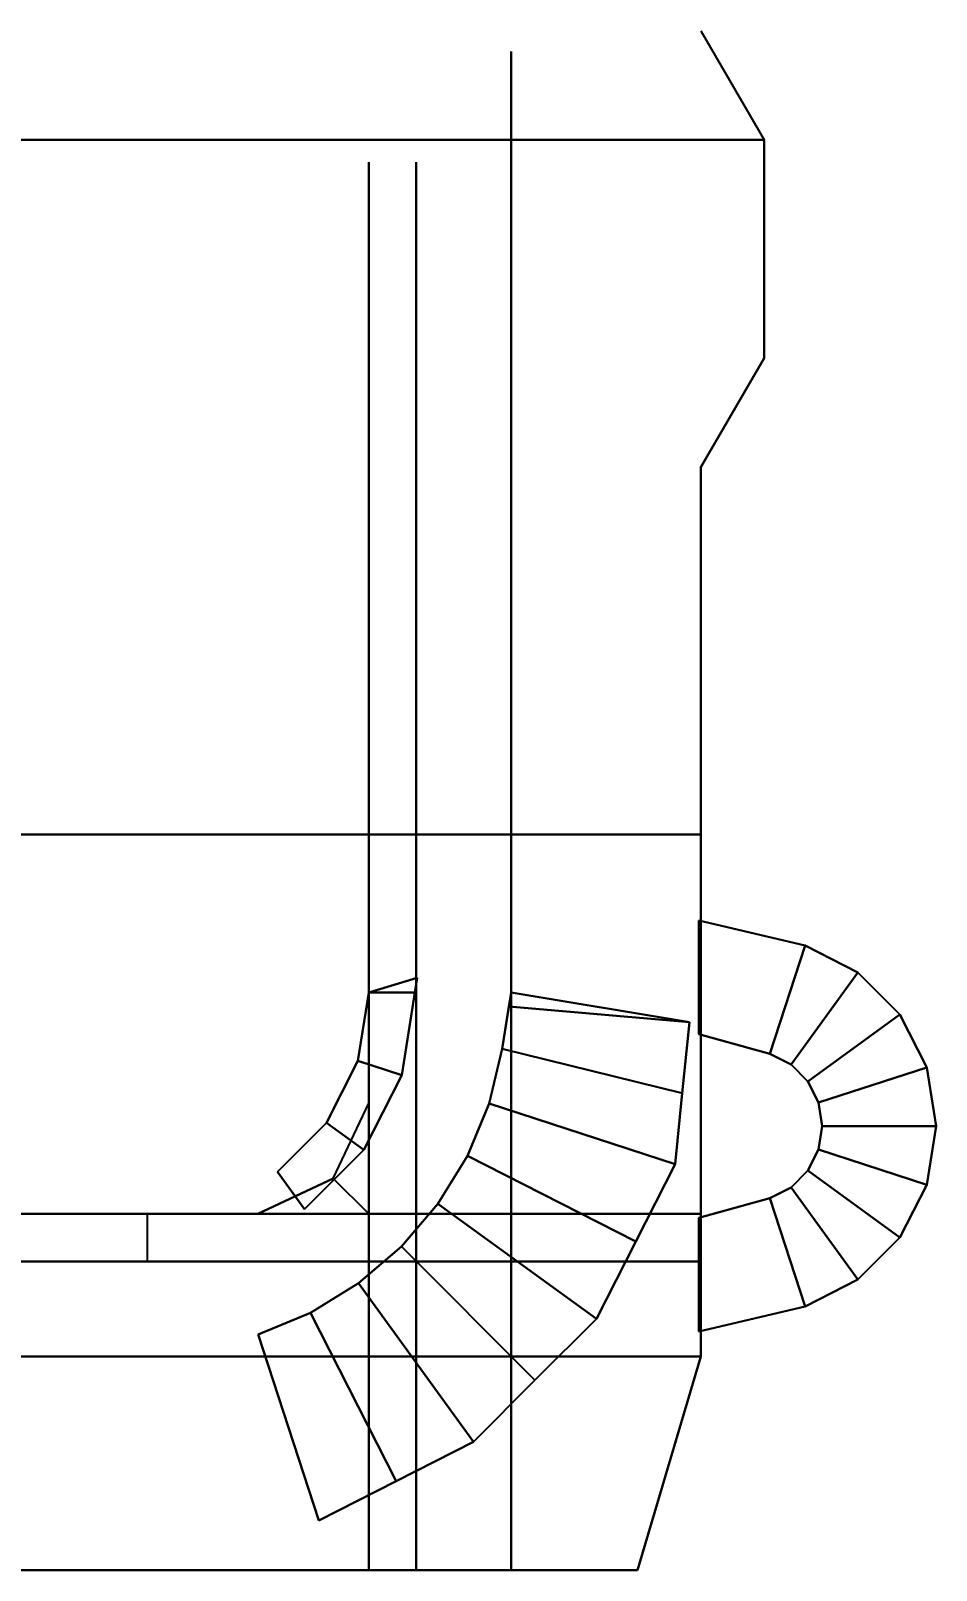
# Model space of a CAD drawing. Header units: millimetres. Extents: x -40.9 to 40.9, y -39.3 to 9.4.
# Drawn here: x 12.32 to 40.94, y -39.25 to 9.41 of the extents above; entities that cross this region are included whole.
import ezdxf

# ---------------------------------------------------------------- set-up
doc = ezdxf.new("R2010")
doc.units = ezdxf.units.MM
for name, color, linetype in [('CUBE2', 7, 'Continuous'), ('TUBE11_CO3', 7, 'Continuous'), ('TUBE5_COP7', 7, 'Continuous'), ('TUBE5_EXT8', 7, 'Continuous')]:
    doc.layers.add(name, color=color, linetype=linetype)
doc.styles.add('Annotative', font='arial.ttf')

msp = doc.modelspace()

# ---------------------------------------------------------------- hatches: boundary and pattern name
at = {"extrusion": (0, 1, 0)}
h = msp.add_hatch(color=256, dxfattribs=at)
h.dxf.hatch_style = 1
h.paths.add_polyline_path([(-35.5, 17.966), (-27.5, 17.966), (-27.5, 15.466), (-24.5, 15.466), (-24.5, 17.966), (-23, 17.966), (-23, -8.034), (23, -8.034), (23, 17.966), (24.5, 17.966), (24.5, 15.466), (27.5, 15.466), (27.5, 17.966), (35.5, 17.966), (35.5, -14.034), (-35.5, -14.034)])

# ---------------------------------------------------------------- linework, layer by layer
at = {"extrusion": (0, 1, 0), "elevation": 5.96}
msp.add_lwpolyline([(-35.5, 17.966), (-27.5, 17.966), (-27.5, 15.466), (-24.5, 15.466), (-24.5, 17.966), (-23, 17.966), (-23, -8.034), (23, -8.034), (23, 17.966), (24.5, 17.966), (24.5, 15.466), (27.5, 15.466), (27.5, 17.966), (35.5, 17.966), (35.5, -14.034), (-35.5, -14.034)], close=True, dxfattribs=at)
at = {"layer": 'CUBE2'}
for points, invisible_edges in [([(33.5, -4.39, -14.034), (27.5, -15.993, -14.034), (33.5, 9.41, -14.034)], 15), ([(33.5, 9.41, -14.034), (35.5, 5.96, -14.034), (35.5, 2.51, -14.034)], 12), ([(33.5, 9.41, -14.034), (35.5, 2.51, -14.034), (33.5, -4.39, -14.034)], 15), ([(24.5, -15.993, 15.466), (27.5, -15.993, 15.466), (27.5, 8.757, 15.466)], 12), ([(27.5, 8.757, 17.966), (35.5, 2.51, 17.966), (35.5, 5.96, 17.966)], 13), ([(33.5, -4.39, 17.966), (27.5, 8.757, 17.966), (27.5, -15.993, 17.966)], 13), ([(35.5, 2.51, 17.966), (27.5, 8.757, 17.966), (33.5, -4.39, 17.966)], 15), ([(27.5, -15.993, 15.466), (27.5, -15.993, 17.966), (27.5, 8.757, 17.966)], 12), ([(27.5, 8.757, 17.966), (27.5, 8.757, 15.466), (27.5, -15.993, 15.466)], 13), ([(35.5, 5.96, 17.966), (35.5, 2.51, 17.966), (35.5, 2.51, 13.966)], 12), ([(35.5, 2.51, 13.966), (35.5, 5.96, 13.966), (35.5, 5.96, 17.966)], 12), ([(35.5, 5.96, 13.966), (35.5, 2.51, 13.966), (35.5, 2.51, 9.966)], 12), ([(35.5, 2.51, 9.966), (35.5, 5.96, 9.966), (35.5, 5.96, 13.966)], 12), ([(35.5, 5.96, 9.966), (35.5, 2.51, 9.966), (35.5, 2.51, 5.966)], 12), ([(35.5, 2.51, 5.966), (35.5, 5.96, 5.966), (35.5, 5.96, 9.966)], 12), ([(35.5, 5.96, 5.966), (35.5, 2.51, 5.966), (35.5, 2.51, 1.966)], 12), ([(35.5, 2.51, 1.966), (35.5, 5.96, 1.966), (35.5, 5.96, 5.966)], 12), ([(35.5, 5.96, 1.966), (35.5, 2.51, 1.966), (35.5, 2.51, -2.034)], 12), ([(35.5, 2.51, -2.034), (35.5, 5.96, -2.034), (35.5, 5.96, 1.966)], 12), ([(35.5, 5.96, -2.034), (35.5, 2.51, -2.034), (35.5, 2.51, -6.034)], 12), ([(35.5, 2.51, -6.034), (35.5, 5.96, -6.034), (35.5, 5.96, -2.034)], 12), ([(35.5, 5.96, -6.034), (35.5, 2.51, -6.034), (35.5, 2.51, -10.034)], 12), ([(35.5, 2.51, -10.034), (35.5, 5.96, -10.034), (35.5, 5.96, -6.034)], 12), ([(35.5, 5.96, -10.034), (35.5, 2.51, -10.034), (35.5, 2.51, -14.034)], 12), ([(35.5, 2.51, -14.034), (35.5, 5.96, -14.034), (35.5, 5.96, -10.034)], 12), ([(0, -15.993, -8.034), (23, -15.993, -8.034), (23, 5.257, -8.034)], 12), ([(23, 1.34, 17.966), (24.5, -15.993, 17.966), (24.5, 5.257, 17.966)], 13), ([(23, -15.993, 5.966), (23, 5.257, 5.966), (23, -15.993, -8.034)], 2), ([(23, 5.257, 5.966), (23, 5.257, -8.034), (23, -15.993, -8.034)], 13), ([(23, -15.993, 15.466), (23, 5.257, 5.966), (23, -15.993, 5.966)], 1), ([(24.5, 5.257, 17.966), (24.5, -15.993, 17.966), (24.5, -15.993, 15.466)], 12), ([(35.5, 2.51, 17.966), (33.5, -4.39, 17.966), (35.5, -0.94, 17.966)], 1), ([(35.5, 2.51, -14.034), (35.5, -0.94, -14.034), (33.5, -4.39, -14.034)], 12), ([(35.5, 2.51, 17.966), (35.5, -0.94, 17.966), (35.5, -0.94, 13.966)], 12), ([(35.5, -0.94, 13.966), (35.5, 2.51, 13.966), (35.5, 2.51, 17.966)], 12), ([(35.5, 2.51, 13.966), (35.5, -0.94, 13.966), (35.5, -0.94, 9.966)], 12), ([(35.5, -0.94, 9.966), (35.5, 2.51, 9.966), (35.5, 2.51, 13.966)], 12), ([(35.5, 2.51, 9.966), (35.5, -0.94, 9.966), (35.5, -0.94, 5.966)], 12), ([(35.5, -0.94, 5.966), (35.5, 2.51, 5.966), (35.5, 2.51, 9.966)], 12), ([(35.5, 2.51, 5.966), (35.5, -0.94, 5.966), (35.5, -0.94, 1.966)], 12), ([(35.5, -0.94, 1.966), (35.5, 2.51, 1.966), (35.5, 2.51, 5.966)], 12), ([(35.5, 2.51, 1.966), (35.5, -0.94, 1.966), (35.5, -0.94, -2.034)], 12), ([(35.5, -0.94, -2.034), (35.5, 2.51, -2.034), (35.5, 2.51, 1.966)], 12), ([(35.5, 2.51, -2.034), (35.5, -0.94, -2.034), (35.5, -0.94, -6.034)], 12), ([(35.5, -0.94, -6.034), (35.5, 2.51, -6.034), (35.5, 2.51, -2.034)], 12), ([(35.5, 2.51, -6.034), (35.5, -0.94, -6.034), (35.5, -0.94, -10.034)], 12), ([(35.5, -0.94, -10.034), (35.5, 2.51, -10.034), (35.5, 2.51, -6.034)], 12), ([(35.5, 2.51, -10.034), (35.5, -0.94, -10.034), (35.5, -0.94, -14.034)], 12), ([(35.5, -0.94, -14.034), (35.5, 2.51, -14.034), (35.5, 2.51, -10.034)], 12), ([(24.5, -15.993, 17.966), (23, 1.34, 17.966), (23, -15.993, 17.966)], 1), ([(23, -15.993, 15.466), (23, -15.993, 15.466), (23, 1.34, 15.466)], 12), ([(23, -15.993, 17.966), (23, 1.34, 17.966), (23, -15.993, 15.466)], 2), ([(23, 1.34, 17.966), (23, 1.34, 15.466), (23, -15.993, 15.466)], 12), ([(35.5, -0.94, 17.966), (33.5, -4.39, 17.966), (33.5, -4.39, 13.966)], 12), ([(33.5, -4.39, 13.966), (35.5, -0.94, 13.966), (35.5, -0.94, 17.966)], 12), ([(35.5, -0.94, 13.966), (33.5, -4.39, 13.966), (33.5, -4.39, 9.966)], 12), ([(33.5, -4.39, 9.966), (35.5, -0.94, 9.966), (35.5, -0.94, 13.966)], 12), ([(35.5, -0.94, 9.966), (33.5, -4.39, 9.966), (33.5, -4.39, 5.966)], 12), ([(33.5, -4.39, 5.966), (35.5, -0.94, 5.966), (35.5, -0.94, 9.966)], 12), ([(35.5, -0.94, 5.966), (33.5, -4.39, 5.966), (33.5, -4.39, 1.966)], 12), ([(33.5, -4.39, 1.966), (35.5, -0.94, 1.966), (35.5, -0.94, 5.966)], 12), ([(35.5, -0.94, 1.966), (33.5, -4.39, 1.966), (33.5, -4.39, -2.034)], 12), ([(33.5, -4.39, -2.034), (35.5, -0.94, -2.034), (35.5, -0.94, 1.966)], 12), ([(35.5, -0.94, -2.034), (33.5, -4.39, -2.034), (33.5, -4.39, -6.034)], 12), ([(33.5, -4.39, -6.034), (35.5, -0.94, -6.034), (35.5, -0.94, -2.034)], 12), ([(35.5, -0.94, -6.034), (33.5, -4.39, -6.034), (33.5, -4.39, -10.034)], 12), ([(33.5, -4.39, -10.034), (35.5, -0.94, -10.034), (35.5, -0.94, -6.034)], 12), ([(35.5, -0.94, -10.034), (33.5, -4.39, -10.034), (33.5, -4.39, -14.034)], 12), ([(33.5, -4.39, -14.034), (35.5, -0.94, -14.034), (35.5, -0.94, -10.034)], 12), ([(33.5, -4.39, 17.966), (27.5, -15.993, 17.966), (33.5, -15.993, 17.966)], 1), ([(33.5, -4.39, -14.034), (33.5, -15.993, -14.034), (27.5, -15.993, -14.034)], 12), ([(33.5, -15.993, 13.966), (33.5, -4.39, 13.966), (33.5, -4.39, 17.966)], 12), ([(33.5, -15.993, 13.966), (33.5, -4.39, 17.966), (33.5, -15.993, 17.966)], 1), ([(33.5, -15.993, 9.966), (33.5, -4.39, 9.966), (33.5, -4.39, 13.966)], 12), ([(33.5, -15.993, 9.966), (33.5, -4.39, 13.966), (33.5, -15.993, 13.966)], 1), ([(33.5, -15.993, 5.966), (33.5, -4.39, 5.966), (33.5, -4.39, 9.966)], 12), ([(33.5, -15.993, 5.966), (33.5, -4.39, 9.966), (33.5, -15.993, 9.966)], 1), ([(33.5, -15.993, 1.966), (33.5, -4.39, 1.966), (33.5, -4.39, 5.966)], 12), ([(33.5, -15.993, 1.966), (33.5, -4.39, 5.966), (33.5, -15.993, 5.966)], 1), ([(33.5, -15.993, -2.034), (33.5, -4.39, -2.034), (33.5, -4.39, 1.966)], 12), ([(33.5, -15.993, -2.034), (33.5, -4.39, 1.966), (33.5, -15.993, 1.966)], 1), ([(33.5, -15.993, -6.034), (33.5, -4.39, -6.034), (33.5, -4.39, -2.034)], 12), ([(33.5, -15.993, -6.034), (33.5, -4.39, -2.034), (33.5, -15.993, -2.034)], 1), ([(33.5, -15.993, -10.034), (33.5, -4.39, -10.034), (33.5, -4.39, -6.034)], 12), ([(33.5, -15.993, -10.034), (33.5, -4.39, -6.034), (33.5, -15.993, -6.034)], 1), ([(33.5, -15.993, -14.034), (33.5, -4.39, -14.034), (33.5, -4.39, -10.034)], 12), ([(33.5, -15.993, -14.034), (33.5, -4.39, -10.034), (33.5, -15.993, -10.034)], 1), ([(0, -15.993, 5.966), (11.5, -27.993, 5.966), (23, -15.993, 5.966)], 3), ([(0, -15.993, -14.034), (23, -15.993, -14.034), (23, -27.993, -14.034)], 12), ([(0, -15.993, -14.034), (23, -27.993, -14.034), (0, -27.993, -14.034)], 1), ([(23, -15.993, 5.966), (23, -15.993, -8.034), (0, -15.993, 5.966)], 2), ([(23, -15.993, -8.034), (0, -15.993, -8.034), (0, -15.993, 5.966)], 12), ([(23, -20.993, 5.966), (23, -15.993, 5.966), (11.5, -27.993, 5.966)], 14), ([(23, -15.993, -14.034), (24.5, -15.993, -14.034), (24.5, -27.993, -14.034)], 12), ([(23, -15.993, -14.034), (24.5, -27.993, -14.034), (23, -27.993, -14.034)], 1), ([(23, -15.993, 15.466), (23, -20.993, 15.466), (23, -20.993, 15.466)], 12), ([(23, -20.993, 15.466), (23, -15.993, 15.466), (23, -15.993, 15.466)], 12), ([(23, -15.993, 5.966), (23, -20.993, 5.966), (23, -20.993, 15.466)], 12), ([(23, -15.993, 5.966), (23, -20.993, 15.466), (23, -15.993, 15.466)], 1), ([(23, -20.993, 17.966), (24.5, -20.993, 17.966), (24.5, -15.993, 17.966)], 12), ([(24.5, -15.993, 17.966), (23, -15.993, 17.966), (23, -20.993, 17.966)], 12), ([(23, -20.993, 17.966), (23, -15.993, 17.966), (23, -15.993, 15.466)], 12), ([(23, -15.993, 15.466), (23, -20.993, 15.466), (23, -20.993, 17.966)], 12), ([(24.5, -27.993, 15.466), (27.5, -27.993, 15.466), (27.5, -15.993, 15.466)], 12), ([(27.5, -15.993, 15.466), (24.5, -15.993, 15.466), (24.5, -27.993, 15.466)], 12), ([(24.5, -15.993, -14.034), (27.5, -15.993, -14.034), (27.5, -27.993, -14.034)], 12), ([(24.5, -15.993, -14.034), (27.5, -27.993, -14.034), (24.5, -27.993, -14.034)], 1), ([(24.5, -20.993, 15.466), (24.5, -27.993, 15.466), (24.5, -15.993, 15.466)], 2), ([(24.5, -27.993, 15.466), (24.5, -27.993, 15.466), (24.5, -15.993, 15.466)], 14), ([(24.5, -27.993, 15.466), (24.5, -15.993, 15.466), (24.5, -15.993, 15.466)], 12), ([(24.5, -15.993, 17.966), (24.5, -20.993, 17.966), (24.5, -20.993, 15.466)], 12), ([(24.5, -20.993, 15.466), (24.5, -15.993, 15.466), (24.5, -15.993, 17.966)], 12), ([(27.5, -27.993, 17.966), (33.5, -27.993, 17.966), (33.5, -15.993, 17.966)], 12), ([(33.5, -15.993, 17.966), (27.5, -15.993, 17.966), (27.5, -27.993, 17.966)], 12), ([(27.5, -15.993, -14.034), (33.5, -15.993, -14.034), (33.5, -27.993, -14.034)], 12), ([(27.5, -15.993, -14.034), (33.5, -27.993, -14.034), (27.5, -27.993, -14.034)], 1), ([(27.5, -15.993, 17.966), (27.5, -15.993, 15.466), (27.5, -27.993, 17.966)], 2), ([(27.5, -15.993, 15.466), (27.5, -27.993, 15.466), (27.5, -27.993, 17.966)], 12), ([(33.5, -15.993, 17.966), (33.5, -27.993, 17.966), (33.5, -27.993, 13.966)], 12), ([(33.5, -27.993, 13.966), (33.5, -15.993, 13.966), (33.5, -15.993, 17.966)], 12), ([(33.5, -15.993, 13.966), (33.5, -27.993, 13.966), (33.5, -27.993, 9.966)], 12), ([(33.5, -27.993, 9.966), (33.5, -15.993, 9.966), (33.5, -15.993, 13.966)], 12), ([(33.5, -15.993, 9.966), (33.5, -27.993, 9.966), (33.5, -27.993, 5.966)], 12), ([(33.5, -27.993, 5.966), (33.5, -15.993, 5.966), (33.5, -15.993, 9.966)], 12), ([(33.5, -15.993, 5.966), (33.5, -27.993, 5.966), (33.5, -27.993, 1.966)], 12), ([(33.5, -27.993, 1.966), (33.5, -15.993, 1.966), (33.5, -15.993, 5.966)], 12), ([(33.5, -15.993, 1.966), (33.5, -27.993, 1.966), (33.5, -27.993, -2.034)], 12), ([(33.5, -27.993, -2.034), (33.5, -15.993, -2.034), (33.5, -15.993, 1.966)], 12), ([(33.5, -15.993, -2.034), (33.5, -27.993, -2.034), (33.5, -27.993, -6.034)], 12), ([(33.5, -27.993, -6.034), (33.5, -15.993, -6.034), (33.5, -15.993, -2.034)], 12), ([(33.5, -15.993, -6.034), (33.5, -27.993, -6.034), (33.5, -27.993, -10.034)], 12), ([(33.5, -27.993, -10.034), (33.5, -15.993, -10.034), (33.5, -15.993, -6.034)], 12), ([(33.5, -15.993, -10.034), (33.5, -27.993, -10.034), (33.5, -27.993, -14.034)], 12), ([(33.5, -27.993, -14.034), (33.5, -15.993, -14.034), (33.5, -15.993, -10.034)], 12), ([(23, -20.993, 5.966), (11.5, -27.993, 5.966), (16, -27.993, 5.966)], 13), ([(23, -24.493, 5.966), (23, -20.993, 5.966), (16, -27.993, 5.966)], 14), ([(24.5, -27.993, 15.466), (24.5, -20.993, 15.466), (23, -27.993, 15.466)], 2), ([(24.5, -20.993, 15.466), (23, -20.993, 15.466), (23, -27.993, 15.466)], 12), ([(23, -27.993, 15.466), (23, -20.993, 15.466), (23, -20.993, 15.466)], 12), ([(23, -27.993, 15.466), (23, -20.993, 15.466), (23, -24.493, 15.466)], 13), ([(24.5, -20.993, 17.966), (23, -20.993, 17.966), (23, -20.993, 15.466)], 12), ([(23, -20.993, 15.466), (24.5, -20.993, 15.466), (24.5, -20.993, 17.966)], 12), ([(23, -24.493, 5.966), (23, -24.493, 15.466), (23, -20.993, 15.466)], 12), ([(23, -20.993, 15.466), (23, -20.993, 5.966), (23, -24.493, 5.966)], 12), ([(23, -24.493, 5.966), (16, -27.993, 5.966), (19.5, -27.993, 5.966)], 13), ([(19.5, -27.993, 5.966), (21.873, -26.866, 5.966), (23, -24.493, 5.966)], 12), ([(23, -27.993, 15.466), (21.873, -26.866, 15.466), (19.5, -27.993, 15.466)], 12), ([(0, -27.993, -14.034), (23, -27.993, -14.034), (23, -29.493, -14.034)], 12), ([(0, -27.993, -14.034), (23, -29.493, -14.034), (0, -29.493, -14.034)], 1), ([(11.5, -27.993, 15.466), (16, -27.993, 15.466), (0, -27.993, 15.466)], 14), ([(16, -27.993, 15.466), (16, -27.993, 15.466), (0, -27.993, 15.466)], 14), ([(16, -27.993, 15.466), (0, -27.993, 15.466), (0, -27.993, 15.466)], 12), ([(5.75, -27.993, 5.966), (0, -27.993, 15.466), (16, -27.993, 15.466)], 13), ([(5.75, -27.993, 5.966), (16, -27.993, 15.466), (11.5, -27.993, 5.966)], 3), ([(23, -27.993, 15.466), (16, -27.993, 15.466), (16, -29.493, 15.466)], 12), ([(23, -27.993, 15.466), (16, -29.493, 15.466), (23, -29.493, 15.466)], 1), ([(16, -27.993, 15.466), (23, -27.993, 15.466), (19.5, -27.993, 15.466)], 14), ([(23, -29.493, 15.466), (24.5, -29.493, 15.466), (24.5, -27.993, 15.466)], 12), ([(24.5, -27.993, 15.466), (23, -27.993, 15.466), (23, -29.493, 15.466)], 12), ([(23, -27.993, -14.034), (24.5, -27.993, -14.034), (24.5, -29.493, -14.034)], 12), ([(23, -27.993, -14.034), (24.5, -29.493, -14.034), (23, -29.493, -14.034)], 1), ([(24.5, -29.493, 15.466), (27.5, -29.493, 15.466), (27.5, -27.993, 15.466)], 12), ([(27.5, -27.993, 15.466), (24.5, -27.993, 15.466), (24.5, -29.493, 15.466)], 12), ([(24.5, -27.993, -14.034), (27.5, -27.993, -14.034), (27.5, -29.493, -14.034)], 12), ([(24.5, -27.993, -14.034), (27.5, -29.493, -14.034), (24.5, -29.493, -14.034)], 1), ([(24.5, -29.493, 15.466), (24.5, -29.493, 15.466), (24.5, -27.993, 15.466)], 2), ([(24.5, -29.493, 15.466), (24.5, -27.993, 15.466), (24.5, -27.993, 15.466)], 12), ([(33.5, -29.493, 17.966), (33.5, -27.993, 17.966), (27.5, -27.993, 17.966)], 12), ([(27.5, -27.993, 17.966), (27.5, -29.493, 17.966), (33.5, -29.493, 17.966)], 12), ([(27.5, -27.993, -14.034), (33.5, -27.993, -14.034), (33.5, -29.493, -14.034)], 12), ([(27.5, -27.993, -14.034), (33.5, -29.493, -14.034), (27.5, -29.493, -14.034)], 1), ([(27.5, -27.993, 17.966), (27.5, -27.993, 15.466), (27.5, -29.493, 17.966)], 2), ([(27.5, -27.993, 15.466), (27.5, -29.493, 15.466), (27.5, -29.493, 17.966)], 12), ([(33.5, -27.993, 17.966), (33.5, -29.493, 17.966), (33.5, -29.493, 13.966)], 12), ([(33.5, -29.493, 13.966), (33.5, -27.993, 13.966), (33.5, -27.993, 17.966)], 12), ([(33.5, -27.993, 13.966), (33.5, -29.493, 13.966), (33.5, -29.493, 9.966)], 12), ([(33.5, -29.493, 9.966), (33.5, -27.993, 9.966), (33.5, -27.993, 13.966)], 12), ([(33.5, -27.993, 9.966), (33.5, -29.493, 9.966), (33.5, -29.493, 5.966)], 12), ([(33.5, -29.493, 5.966), (33.5, -27.993, 5.966), (33.5, -27.993, 9.966)], 12), ([(33.5, -27.993, 5.966), (33.5, -29.493, 5.966), (33.5, -29.493, 1.966)], 12), ([(33.5, -29.493, 1.966), (33.5, -27.993, 1.966), (33.5, -27.993, 5.966)], 12), ([(33.5, -27.993, 1.966), (33.5, -29.493, 1.966), (33.5, -29.493, -2.034)], 12), ([(33.5, -29.493, -2.034), (33.5, -27.993, -2.034), (33.5, -27.993, 1.966)], 12), ([(33.5, -27.993, -2.034), (33.5, -29.493, -2.034), (33.5, -29.493, -6.034)], 12), ([(33.5, -29.493, -6.034), (33.5, -27.993, -6.034), (33.5, -27.993, -2.034)], 12), ([(33.5, -27.993, -6.034), (33.5, -29.493, -6.034), (33.5, -29.493, -10.034)], 12), ([(33.5, -29.493, -10.034), (33.5, -27.993, -10.034), (33.5, -27.993, -6.034)], 12), ([(33.5, -27.993, -10.034), (33.5, -29.493, -10.034), (33.5, -29.493, -14.034)], 12), ([(33.5, -29.493, -14.034), (33.5, -27.993, -14.034), (33.5, -27.993, -10.034)], 12), ([(11.5, -29.493, 15.466), (0, -32.493, 15.466), (23, -32.493, 15.466)], 13), ([(0, -29.493, -14.034), (23, -29.493, -14.034), (23, -32.493, -14.034)], 12), ([(0, -29.493, -14.034), (23, -32.493, -14.034), (0, -32.493, -14.034)], 1), ([(16, -29.493, 15.466), (11.5, -29.493, 15.466), (23, -32.493, 15.466)], 14), ([(23, -32.493, 15.466), (23, -29.493, 15.466), (16, -29.493, 15.466)], 12), ([(23, -29.493, 15.466), (16, -29.493, 15.466), (23, -29.493, 15.466)], 2), ([(16, -29.493, 15.466), (16, -29.493, 15.466), (23, -29.493, 15.466)], 12), ([(23, -32.493, 15.466), (24.5, -32.493, 15.466), (24.5, -29.493, 15.466)], 12), ([(24.5, -29.493, 15.466), (23, -29.493, 15.466), (23, -32.493, 15.466)], 12), ([(23, -29.493, -14.034), (24.5, -29.493, -14.034), (24.5, -32.493, -14.034)], 12), ([(23, -29.493, -14.034), (24.5, -32.493, -14.034), (23, -32.493, -14.034)], 1), ([(24.5, -29.493, 15.466), (24.5, -29.493, 15.466), (23, -29.493, 15.466)], 12), ([(23, -29.493, 15.466), (23, -29.493, 15.466), (24.5, -29.493, 15.466)], 12), ([(24.5, -32.493, 15.466), (27.5, -32.493, 15.466), (27.5, -29.493, 15.466)], 12), ([(27.5, -29.493, 15.466), (24.5, -29.493, 15.466), (24.5, -32.493, 15.466)], 12), ([(24.5, -29.493, -14.034), (27.5, -29.493, -14.034), (27.5, -32.493, -14.034)], 12), ([(24.5, -29.493, -14.034), (27.5, -32.493, -14.034), (24.5, -32.493, -14.034)], 1), ([(27.5, -32.493, 17.966), (33.5, -32.493, 17.966), (33.5, -29.493, 17.966)], 12), ([(33.5, -29.493, 17.966), (27.5, -29.493, 17.966), (27.5, -32.493, 17.966)], 12), ([(27.5, -29.493, -14.034), (33.5, -29.493, -14.034), (33.5, -32.493, -14.034)], 12), ([(27.5, -29.493, -14.034), (33.5, -32.493, -14.034), (27.5, -32.493, -14.034)], 1), ([(27.5, -29.493, 17.966), (27.5, -29.493, 15.466), (27.5, -32.493, 17.966)], 2), ([(27.5, -29.493, 15.466), (27.5, -32.493, 15.466), (27.5, -32.493, 17.966)], 12), ([(33.5, -29.493, 17.966), (33.5, -32.493, 17.966), (33.5, -32.493, 13.966)], 12), ([(33.5, -32.493, 13.966), (33.5, -29.493, 13.966), (33.5, -29.493, 17.966)], 12), ([(33.5, -29.493, 13.966), (33.5, -32.493, 13.966), (33.5, -32.493, 9.966)], 12), ([(33.5, -32.493, 9.966), (33.5, -29.493, 9.966), (33.5, -29.493, 13.966)], 12), ([(33.5, -29.493, 9.966), (33.5, -32.493, 9.966), (33.5, -32.493, 5.966)], 12), ([(33.5, -32.493, 5.966), (33.5, -29.493, 5.966), (33.5, -29.493, 9.966)], 12), ([(33.5, -29.493, 5.966), (33.5, -32.493, 5.966), (33.5, -32.493, 1.966)], 12), ([(33.5, -32.493, 1.966), (33.5, -29.493, 1.966), (33.5, -29.493, 5.966)], 12), ([(33.5, -29.493, 1.966), (33.5, -32.493, 1.966), (33.5, -32.493, -2.034)], 12), ([(33.5, -32.493, -2.034), (33.5, -29.493, -2.034), (33.5, -29.493, 1.966)], 12), ([(33.5, -29.493, -2.034), (33.5, -32.493, -2.034), (33.5, -32.493, -6.034)], 12), ([(33.5, -32.493, -6.034), (33.5, -29.493, -6.034), (33.5, -29.493, -2.034)], 12), ([(33.5, -29.493, -6.034), (33.5, -32.493, -6.034), (33.5, -32.493, -10.034)], 12), ([(33.5, -32.493, -10.034), (33.5, -29.493, -10.034), (33.5, -29.493, -6.034)], 12), ([(33.5, -29.493, -10.034), (33.5, -32.493, -10.034), (33.5, -32.493, -14.034)], 12), ([(33.5, -32.493, -14.034), (33.5, -29.493, -14.034), (33.5, -29.493, -10.034)], 12), ([(0, -39.253, 17.966), (23, -39.253, 17.966), (23, -32.493, 17.966)], 12), ([(23, -32.493, 17.966), (0, -32.493, 17.966), (0, -39.253, 17.966)], 12), ([(0, -32.493, -14.034), (23, -32.493, -14.034), (23, -39.253, -14.034)], 12), ([(0, -32.493, -14.034), (23, -39.253, -14.034), (0, -39.253, -14.034)], 1), ([(23, -32.493, 17.966), (23, -32.493, 15.466), (0, -32.493, 17.966)], 2), ([(23, -32.493, 15.466), (0, -32.493, 15.466), (0, -32.493, 17.966)], 12), ([(23, -39.253, 17.966), (24.5, -39.253, 17.966), (24.5, -32.493, 17.966)], 12), ([(24.5, -32.493, 17.966), (23, -32.493, 17.966), (23, -39.253, 17.966)], 12), ([(23, -32.493, -14.034), (24.5, -32.493, -14.034), (24.5, -39.253, -14.034)], 12), ([(23, -32.493, -14.034), (24.5, -39.253, -14.034), (23, -39.253, -14.034)], 1), ([(24.5, -32.493, 17.966), (24.5, -32.493, 15.466), (23, -32.493, 17.966)], 2), ([(24.5, -32.493, 15.466), (23, -32.493, 15.466), (23, -32.493, 17.966)], 12), ([(24.5, -39.253, 17.966), (27.5, -39.253, 17.966), (27.5, -32.493, 17.966)], 12), ([(27.5, -32.493, 17.966), (24.5, -32.493, 17.966), (24.5, -39.253, 17.966)], 12), ([(24.5, -32.493, -14.034), (27.5, -32.493, -14.034), (27.5, -39.253, -14.034)], 12), ([(24.5, -32.493, -14.034), (27.5, -39.253, -14.034), (24.5, -39.253, -14.034)], 1), ([(27.5, -32.493, 17.966), (27.5, -32.493, 15.466), (24.5, -32.493, 17.966)], 2), ([(27.5, -32.493, 15.466), (24.5, -32.493, 15.466), (24.5, -32.493, 17.966)], 12), ([(27.5, -32.493, 17.966), (27.5, -39.253, 17.966), (31.5, -39.253, 17.966)], 12), ([(27.5, -32.493, 17.966), (31.5, -39.253, 17.966), (33.5, -32.493, 17.966)], 1), ([(27.5, -32.493, -14.034), (33.5, -32.493, -14.034), (31.5, -39.253, -14.034)], 12), ([(27.5, -32.493, -14.034), (31.5, -39.253, -14.034), (27.5, -39.253, -14.034)], 1), ([(33.5, -32.493, 17.966), (31.5, -39.253, 17.966), (31.5, -39.253, 13.966)], 12), ([(31.5, -39.253, 13.966), (33.5, -32.493, 13.966), (33.5, -32.493, 17.966)], 12), ([(33.5, -32.493, 13.966), (31.5, -39.253, 13.966), (31.5, -39.253, 9.966)], 12), ([(31.5, -39.253, 9.966), (33.5, -32.493, 9.966), (33.5, -32.493, 13.966)], 12), ([(33.5, -32.493, 9.966), (31.5, -39.253, 9.966), (31.5, -39.253, 5.966)], 12), ([(31.5, -39.253, 5.966), (33.5, -32.493, 5.966), (33.5, -32.493, 9.966)], 12), ([(33.5, -32.493, 5.966), (31.5, -39.253, 5.966), (31.5, -39.253, 1.966)], 12), ([(31.5, -39.253, 1.966), (33.5, -32.493, 1.966), (33.5, -32.493, 5.966)], 12), ([(33.5, -32.493, 1.966), (31.5, -39.253, 1.966), (31.5, -39.253, -2.034)], 12), ([(31.5, -39.253, -2.034), (33.5, -32.493, -2.034), (33.5, -32.493, 1.966)], 12), ([(33.5, -32.493, -2.034), (31.5, -39.253, -2.034), (31.5, -39.253, -6.034)], 12), ([(31.5, -39.253, -6.034), (33.5, -32.493, -6.034), (33.5, -32.493, -2.034)], 12), ([(33.5, -32.493, -6.034), (31.5, -39.253, -6.034), (31.5, -39.253, -10.034)], 12), ([(31.5, -39.253, -10.034), (33.5, -32.493, -10.034), (33.5, -32.493, -6.034)], 12), ([(33.5, -32.493, -10.034), (31.5, -39.253, -10.034), (31.5, -39.253, -14.034)], 12), ([(31.5, -39.253, -14.034), (33.5, -32.493, -14.034), (33.5, -32.493, -10.034)], 12), ([(0, -39.253, 13.966), (23, -39.253, 13.966), (23, -39.253, 17.966)], 12), ([(0, -39.253, 13.966), (23, -39.253, 17.966), (0, -39.253, 17.966)], 1), ([(0, -39.253, 9.966), (23, -39.253, 9.966), (23, -39.253, 13.966)], 12), ([(0, -39.253, 9.966), (23, -39.253, 13.966), (0, -39.253, 13.966)], 1), ([(0, -39.253, 5.966), (23, -39.253, 5.966), (23, -39.253, 9.966)], 12), ([(0, -39.253, 5.966), (23, -39.253, 9.966), (0, -39.253, 9.966)], 1), ([(0, -39.253, 1.966), (23, -39.253, 1.966), (23, -39.253, 5.966)], 12), ([(0, -39.253, 1.966), (23, -39.253, 5.966), (0, -39.253, 5.966)], 1), ([(0, -39.253, -2.034), (23, -39.253, -2.034), (23, -39.253, 1.966)], 12), ([(0, -39.253, -2.034), (23, -39.253, 1.966), (0, -39.253, 1.966)], 1), ([(0, -39.253, -6.034), (23, -39.253, -6.034), (23, -39.253, -2.034)], 12), ([(0, -39.253, -6.034), (23, -39.253, -2.034), (0, -39.253, -2.034)], 1), ([(0, -39.253, -10.034), (23, -39.253, -10.034), (23, -39.253, -6.034)], 12), ([(0, -39.253, -10.034), (23, -39.253, -6.034), (0, -39.253, -6.034)], 1), ([(0, -39.253, -14.034), (23, -39.253, -14.034), (23, -39.253, -10.034)], 12), ([(0, -39.253, -14.034), (23, -39.253, -10.034), (0, -39.253, -10.034)], 1), ([(23, -39.253, 13.966), (24.5, -39.253, 13.966), (24.5, -39.253, 17.966)], 12), ([(23, -39.253, 13.966), (24.5, -39.253, 17.966), (23, -39.253, 17.966)], 1), ([(23, -39.253, 9.966), (24.5, -39.253, 9.966), (24.5, -39.253, 13.966)], 12), ([(23, -39.253, 9.966), (24.5, -39.253, 13.966), (23, -39.253, 13.966)], 1), ([(23, -39.253, 5.966), (24.5, -39.253, 5.966), (24.5, -39.253, 9.966)], 12), ([(23, -39.253, 5.966), (24.5, -39.253, 9.966), (23, -39.253, 9.966)], 1), ([(23, -39.253, 1.966), (24.5, -39.253, 1.966), (24.5, -39.253, 5.966)], 12), ([(23, -39.253, 1.966), (24.5, -39.253, 5.966), (23, -39.253, 5.966)], 1), ([(23, -39.253, -2.034), (24.5, -39.253, -2.034), (24.5, -39.253, 1.966)], 12), ([(23, -39.253, -2.034), (24.5, -39.253, 1.966), (23, -39.253, 1.966)], 1), ([(23, -39.253, -6.034), (24.5, -39.253, -6.034), (24.5, -39.253, -2.034)], 12), ([(23, -39.253, -6.034), (24.5, -39.253, -2.034), (23, -39.253, -2.034)], 1), ([(23, -39.253, -10.034), (24.5, -39.253, -10.034), (24.5, -39.253, -6.034)], 12), ([(23, -39.253, -10.034), (24.5, -39.253, -6.034), (23, -39.253, -6.034)], 1), ([(23, -39.253, -14.034), (24.5, -39.253, -14.034), (24.5, -39.253, -10.034)], 12), ([(23, -39.253, -14.034), (24.5, -39.253, -10.034), (23, -39.253, -10.034)], 1), ([(24.5, -39.253, 13.966), (27.5, -39.253, 13.966), (27.5, -39.253, 17.966)], 12), ([(24.5, -39.253, 13.966), (27.5, -39.253, 17.966), (24.5, -39.253, 17.966)], 1), ([(24.5, -39.253, 9.966), (27.5, -39.253, 9.966), (27.5, -39.253, 13.966)], 12), ([(24.5, -39.253, 9.966), (27.5, -39.253, 13.966), (24.5, -39.253, 13.966)], 1), ([(24.5, -39.253, 5.966), (27.5, -39.253, 5.966), (27.5, -39.253, 9.966)], 12), ([(24.5, -39.253, 5.966), (27.5, -39.253, 9.966), (24.5, -39.253, 9.966)], 1), ([(24.5, -39.253, 1.966), (27.5, -39.253, 1.966), (27.5, -39.253, 5.966)], 12), ([(24.5, -39.253, 1.966), (27.5, -39.253, 5.966), (24.5, -39.253, 5.966)], 1), ([(24.5, -39.253, -2.034), (27.5, -39.253, -2.034), (27.5, -39.253, 1.966)], 12), ([(24.5, -39.253, -2.034), (27.5, -39.253, 1.966), (24.5, -39.253, 1.966)], 1), ([(24.5, -39.253, -6.034), (27.5, -39.253, -6.034), (27.5, -39.253, -2.034)], 12), ([(24.5, -39.253, -6.034), (27.5, -39.253, -2.034), (24.5, -39.253, -2.034)], 1), ([(24.5, -39.253, -10.034), (27.5, -39.253, -10.034), (27.5, -39.253, -6.034)], 12), ([(24.5, -39.253, -10.034), (27.5, -39.253, -6.034), (24.5, -39.253, -6.034)], 1), ([(24.5, -39.253, -14.034), (27.5, -39.253, -14.034), (27.5, -39.253, -10.034)], 12), ([(24.5, -39.253, -14.034), (27.5, -39.253, -10.034), (24.5, -39.253, -10.034)], 1), ([(27.5, -39.253, 13.966), (31.5, -39.253, 13.966), (31.5, -39.253, 17.966)], 12), ([(27.5, -39.253, 13.966), (31.5, -39.253, 17.966), (27.5, -39.253, 17.966)], 1), ([(27.5, -39.253, 9.966), (31.5, -39.253, 9.966), (31.5, -39.253, 13.966)], 12), ([(27.5, -39.253, 9.966), (31.5, -39.253, 13.966), (27.5, -39.253, 13.966)], 1), ([(27.5, -39.253, 5.966), (31.5, -39.253, 5.966), (31.5, -39.253, 9.966)], 12), ([(27.5, -39.253, 5.966), (31.5, -39.253, 9.966), (27.5, -39.253, 9.966)], 1), ([(27.5, -39.253, 1.966), (31.5, -39.253, 1.966), (31.5, -39.253, 5.966)], 12), ([(27.5, -39.253, 1.966), (31.5, -39.253, 5.966), (27.5, -39.253, 5.966)], 1), ([(27.5, -39.253, -2.034), (31.5, -39.253, -2.034), (31.5, -39.253, 1.966)], 12), ([(27.5, -39.253, -2.034), (31.5, -39.253, 1.966), (27.5, -39.253, 1.966)], 1), ([(27.5, -39.253, -6.034), (31.5, -39.253, -6.034), (31.5, -39.253, -2.034)], 12), ([(27.5, -39.253, -6.034), (31.5, -39.253, -2.034), (27.5, -39.253, -2.034)], 1), ([(27.5, -39.253, -10.034), (31.5, -39.253, -10.034), (31.5, -39.253, -6.034)], 12), ([(27.5, -39.253, -10.034), (31.5, -39.253, -6.034), (27.5, -39.253, -6.034)], 1), ([(27.5, -39.253, -14.034), (31.5, -39.253, -14.034), (31.5, -39.253, -10.034)], 12), ([(27.5, -39.253, -14.034), (31.5, -39.253, -10.034), (27.5, -39.253, -10.034)], 1)]:
    msp.add_3dface(points, dxfattribs=dict(at, invisible_edges=invisible_edges))
at = {"layer": 'TUBE11_CO3'}
for points, invisible_edges in [([(36.793, -19.505, -4.04), (36.793, -19.505, -14.04), (33.439, -18.712, -4.04)], 2), ([(36.793, -19.505, -14.04), (33.439, -18.712, -14.04), (33.439, -18.712, -4.04)], 12), ([(36.793, -19.505, -4.04), (33.439, -18.712, -4.04), (33.439, -22.312, -4.04)], 12), ([(33.439, -22.312, -14.04), (33.439, -18.712, -14.04), (36.793, -19.505, -14.04)], 12), ([(33.439, -18.712, -14.04), (33.439, -22.312, -14.04), (33.439, -22.312, -4.04)], 12), ([(33.439, -18.712, -14.04), (33.439, -22.312, -4.04), (33.439, -18.712, -4.04)], 1), ([(36.793, -19.505, -4.04), (33.439, -22.312, -4.04), (35.68, -22.929, -4.04)], 1), ([(36.793, -19.505, -14.04), (35.68, -22.929, -14.04), (33.439, -22.312, -14.04)], 12), ([(36.793, -19.505, -4.04), (35.68, -22.929, -4.04), (36.349, -23.27, -4.04)], 12), ([(35.68, -22.929, -14.04), (36.793, -19.505, -14.04), (38.465, -20.358, -14.04)], 12), ([(36.793, -19.505, -4.04), (36.349, -23.27, -4.04), (38.465, -20.358, -4.04)], 1), ([(38.465, -20.358, -4.04), (38.465, -20.358, -14.04), (36.793, -19.505, -4.04)], 2), ([(38.465, -20.358, -14.04), (36.793, -19.505, -14.04), (36.793, -19.505, -4.04)], 12), ([(38.465, -20.358, -14.04), (36.349, -23.27, -14.04), (35.68, -22.929, -14.04)], 12), ([(38.465, -20.358, -4.04), (36.349, -23.27, -4.04), (36.88, -23.801, -4.04)], 12), ([(36.349, -23.27, -14.04), (38.465, -20.358, -14.04), (39.793, -21.685, -14.04)], 12), ([(38.465, -20.358, -4.04), (36.88, -23.801, -4.04), (39.793, -21.685, -4.04)], 1), ([(39.793, -21.685, -4.04), (39.793, -21.685, -14.04), (38.465, -20.358, -4.04)], 2), ([(39.793, -21.685, -14.04), (38.465, -20.358, -14.04), (38.465, -20.358, -4.04)], 12), ([(39.793, -21.685, -14.04), (36.88, -23.801, -14.04), (36.349, -23.27, -14.04)], 12), ([(39.793, -21.685, -4.04), (36.88, -23.801, -4.04), (37.221, -24.47, -4.04)], 12), ([(36.88, -23.801, -14.04), (39.793, -21.685, -14.04), (40.645, -23.358, -14.04)], 12), ([(39.793, -21.685, -4.04), (37.221, -24.47, -4.04), (40.645, -23.358, -4.04)], 1), ([(40.645, -23.358, -4.04), (40.645, -23.358, -14.04), (39.793, -21.685, -4.04)], 2), ([(40.645, -23.358, -14.04), (39.793, -21.685, -14.04), (39.793, -21.685, -4.04)], 12), ([(33.439, -22.312, -4.04), (33.439, -22.312, -14.04), (35.68, -22.929, -4.04)], 2), ([(33.439, -22.312, -14.04), (35.68, -22.929, -14.04), (35.68, -22.929, -4.04)], 12), ([(35.68, -22.929, -4.04), (35.68, -22.929, -14.04), (36.349, -23.27, -4.04)], 2), ([(35.68, -22.929, -14.04), (36.349, -23.27, -14.04), (36.349, -23.27, -4.04)], 12), ([(36.349, -23.27, -4.04), (36.349, -23.27, -14.04), (36.88, -23.801, -4.04)], 2), ([(36.349, -23.27, -14.04), (36.88, -23.801, -14.04), (36.88, -23.801, -4.04)], 12), ([(40.645, -23.358, -14.04), (37.221, -24.47, -14.04), (36.88, -23.801, -14.04)], 12), ([(40.939, -25.212, -4.04), (40.645, -23.358, -4.04), (37.221, -24.47, -4.04)], 12), ([(37.221, -24.47, -14.04), (40.645, -23.358, -14.04), (40.939, -25.212, -14.04)], 12), ([(40.939, -25.212, -4.04), (40.939, -25.212, -14.04), (40.645, -23.358, -4.04)], 2), ([(40.939, -25.212, -14.04), (40.645, -23.358, -14.04), (40.645, -23.358, -4.04)], 12), ([(36.88, -23.801, -4.04), (36.88, -23.801, -14.04), (37.221, -24.47, -4.04)], 2), ([(36.88, -23.801, -14.04), (37.221, -24.47, -14.04), (37.221, -24.47, -4.04)], 12), ([(37.221, -24.47, -4.04), (37.221, -24.47, -14.04), (37.339, -25.212, -4.04)], 2), ([(37.221, -24.47, -14.04), (37.339, -25.212, -14.04), (37.339, -25.212, -4.04)], 12), ([(37.221, -24.47, -4.04), (37.339, -25.212, -4.04), (40.939, -25.212, -4.04)], 12), ([(40.939, -25.212, -14.04), (37.339, -25.212, -14.04), (37.221, -24.47, -14.04)], 12), ([(37.339, -25.212, -4.04), (37.339, -25.212, -14.04), (37.221, -25.953, -4.04)], 2), ([(37.339, -25.212, -14.04), (37.221, -25.953, -14.04), (37.221, -25.953, -4.04)], 12), ([(40.939, -25.212, -4.04), (37.339, -25.212, -4.04), (37.221, -25.953, -4.04)], 12), ([(40.939, -25.212, -4.04), (37.221, -25.953, -4.04), (40.645, -27.066, -4.04)], 1), ([(40.645, -27.066, -14.04), (37.221, -25.953, -14.04), (37.339, -25.212, -14.04)], 12), ([(37.339, -25.212, -14.04), (40.939, -25.212, -14.04), (40.645, -27.066, -14.04)], 12), ([(40.645, -27.066, -4.04), (40.645, -27.066, -14.04), (40.939, -25.212, -4.04)], 2), ([(40.645, -27.066, -14.04), (40.939, -25.212, -14.04), (40.939, -25.212, -4.04)], 12), ([(37.221, -25.953, -4.04), (37.221, -25.953, -14.04), (36.88, -26.622, -4.04)], 2), ([(37.221, -25.953, -14.04), (36.88, -26.622, -14.04), (36.88, -26.622, -4.04)], 12), ([(40.645, -27.066, -4.04), (37.221, -25.953, -4.04), (36.88, -26.622, -4.04)], 12), ([(36.88, -26.622, -14.04), (37.221, -25.953, -14.04), (40.645, -27.066, -14.04)], 12), ([(36.88, -26.622, -4.04), (36.88, -26.622, -14.04), (36.349, -27.153, -4.04)], 2), ([(36.88, -26.622, -14.04), (36.349, -27.153, -14.04), (36.349, -27.153, -4.04)], 12), ([(39.793, -28.738, -4.04), (36.88, -26.622, -4.04), (36.349, -27.153, -4.04)], 12), ([(36.349, -27.153, -14.04), (36.88, -26.622, -14.04), (39.793, -28.738, -14.04)], 12), ([(40.645, -27.066, -4.04), (36.88, -26.622, -4.04), (39.793, -28.738, -4.04)], 1), ([(39.793, -28.738, -14.04), (36.88, -26.622, -14.04), (40.645, -27.066, -14.04)], 2), ([(36.349, -27.153, -4.04), (36.349, -27.153, -14.04), (35.68, -27.494, -4.04)], 2), ([(36.349, -27.153, -14.04), (35.68, -27.494, -14.04), (35.68, -27.494, -4.04)], 12), ([(38.465, -30.066, -4.04), (36.349, -27.153, -4.04), (35.68, -27.494, -4.04)], 12), ([(35.68, -27.494, -14.04), (36.349, -27.153, -14.04), (38.465, -30.066, -14.04)], 12), ([(39.793, -28.738, -4.04), (36.349, -27.153, -4.04), (38.465, -30.066, -4.04)], 1), ([(38.465, -30.066, -14.04), (36.349, -27.153, -14.04), (39.793, -28.738, -14.04)], 2), ([(39.793, -28.738, -4.04), (39.793, -28.738, -14.04), (40.645, -27.066, -4.04)], 2), ([(39.793, -28.738, -14.04), (40.645, -27.066, -14.04), (40.645, -27.066, -4.04)], 12), ([(35.68, -27.494, -4.04), (35.68, -27.494, -14.04), (33.439, -28.112, -4.04)], 2), ([(35.68, -27.494, -14.04), (33.439, -28.112, -14.04), (33.439, -28.112, -4.04)], 12), ([(36.793, -30.918, -4.04), (35.68, -27.494, -4.04), (33.439, -28.112, -4.04)], 12), ([(33.439, -28.112, -14.04), (35.68, -27.494, -14.04), (36.793, -30.918, -14.04)], 12), ([(38.465, -30.066, -4.04), (35.68, -27.494, -4.04), (36.793, -30.918, -4.04)], 1), ([(36.793, -30.918, -14.04), (35.68, -27.494, -14.04), (38.465, -30.066, -14.04)], 2), ([(36.793, -30.918, -4.04), (33.439, -28.112, -4.04), (33.439, -31.712, -4.04)], 1), ([(33.439, -31.712, -14.04), (33.439, -28.112, -14.04), (36.793, -30.918, -14.04)], 2), ([(33.439, -31.712, -4.04), (33.439, -28.112, -4.04), (33.439, -28.112, -14.04)], 12), ([(33.439, -28.112, -14.04), (33.439, -31.712, -14.04), (33.439, -31.712, -4.04)], 12), ([(38.465, -30.066, -4.04), (38.465, -30.066, -14.04), (39.793, -28.738, -4.04)], 2), ([(38.465, -30.066, -14.04), (39.793, -28.738, -14.04), (39.793, -28.738, -4.04)], 12), ([(36.793, -30.918, -4.04), (36.793, -30.918, -14.04), (38.465, -30.066, -4.04)], 2), ([(36.793, -30.918, -14.04), (38.465, -30.066, -14.04), (38.465, -30.066, -4.04)], 12), ([(33.439, -31.712, -4.04), (33.439, -31.712, -14.04), (36.793, -30.918, -4.04)], 2), ([(33.439, -31.712, -14.04), (36.793, -30.918, -14.04), (36.793, -30.918, -4.04)], 12)]:
    msp.add_3dface(points, dxfattribs=dict(at, invisible_edges=invisible_edges))
at = {"layer": 'TUBE5_COP7'}
for points, invisible_edges in [([(24.048, -23.608, 17.966), (24.537, -20.524, 17.966), (23, -20.993, 17.966)], 12), ([(24.048, -23.608, 5.666), (23, -20.993, 5.666), (24.537, -20.524, 5.666)], 1), ([(24.537, -20.524, 5.666), (23, -20.993, 5.666), (23, -20.993, 17.966)], 12), ([(24.537, -20.524, 5.666), (23, -20.993, 17.966), (24.537, -20.524, 17.966)], 1), ([(24.048, -23.608, 17.966), (24.048, -23.608, 5.666), (24.537, -20.524, 17.966)], 2), ([(24.048, -23.608, 5.666), (24.537, -20.524, 5.666), (24.537, -20.524, 17.966)], 12), ([(23, -20.993, 17.966), (22.657, -23.156, 17.966), (24.048, -23.608, 17.966)], 12), ([(24.048, -23.608, 5.666), (22.657, -23.156, 5.666), (23, -20.993, 5.666)], 12), ([(24.048, -23.608, 17.966), (22.657, -23.156, 17.966), (21.663, -25.108, 17.966)], 12), ([(21.663, -25.108, 5.666), (22.657, -23.156, 5.666), (24.048, -23.608, 5.666)], 12), ([(24.048, -23.608, 17.966), (21.663, -25.108, 17.966), (22.846, -25.968, 17.966)], 1), ([(22.846, -25.968, 5.666), (21.663, -25.108, 5.666), (24.048, -23.608, 5.666)], 2), ([(22.846, -25.968, 5.666), (24.048, -23.608, 5.666), (24.048, -23.608, 17.966)], 12), ([(22.846, -25.968, 17.966), (21.663, -25.108, 17.966), (20.114, -26.656, 17.966)], 12), ([(20.114, -26.656, 5.666), (21.663, -25.108, 5.666), (22.846, -25.968, 5.666)], 12), ([(22.846, -25.968, 17.966), (20.114, -26.656, 17.966), (20.974, -27.84, 17.966)], 1), ([(20.974, -27.84, 5.666), (20.114, -26.656, 5.666), (22.846, -25.968, 5.666)], 2)]:
    msp.add_3dface(points, dxfattribs=dict(at, invisible_edges=invisible_edges))
at = {"layer": 'TUBE5_EXT8'}
for points, invisible_edges in [([(27.43, -21.438, 17.966), (27.5, -20.993, 11.816), (27.219, -22.77, 11.816)], 12), ([(27.43, -21.438, 5.676), (27.219, -22.77, 11.816), (27.5, -20.993, 11.816)], 1), ([(33.136, -21.928, 17.966), (27.5, -20.993, 11.816), (27.43, -21.438, 17.966)], 1), ([(27.5, -20.993, 11.816), (33.136, -21.928, 5.666), (27.43, -21.438, 5.676)], 1), ([(33.136, -21.928, 17.966), (33.136, -21.928, 11.816), (27.5, -20.993, 11.816)], 12), ([(27.5, -20.993, 11.816), (33.136, -21.928, 11.816), (33.136, -21.928, 5.666)], 12), ([(33.136, -21.928, 5.666), (27.219, -22.77, 5.666), (27.43, -21.438, 5.676)], 1), ([(27.43, -21.438, 17.966), (27.219, -22.77, 11.816), (27.219, -22.77, 17.966)], 1), ([(27.43, -21.438, 5.676), (27.219, -22.77, 5.666), (27.219, -22.77, 11.816)], 12), ([(33.136, -21.928, 17.966), (27.43, -21.438, 17.966), (27.219, -22.77, 17.966)], 12), ([(33.136, -21.928, 5.666), (32.913, -24.172, 5.666), (27.219, -22.77, 5.666)], 12), ([(33.136, -21.928, 17.966), (27.219, -22.77, 17.966), (32.913, -24.172, 17.966)], 1), ([(32.69, -26.416, 5.666), (32.913, -24.172, 5.666), (33.136, -21.928, 11.816)], 14), ([(33.136, -21.928, 11.816), (32.913, -24.172, 17.966), (32.69, -26.416, 17.966)], 13), ([(33.136, -21.928, 11.816), (32.69, -26.416, 17.966), (32.69, -26.416, 5.666)], 13), ([(32.913, -24.172, 17.966), (33.136, -21.928, 11.816), (33.136, -21.928, 17.966)], 1), ([(32.913, -24.172, 5.666), (33.136, -21.928, 5.666), (33.136, -21.928, 11.816)], 12), ([(32.913, -24.172, 17.966), (27.219, -22.77, 17.966), (26.803, -24.504, 17.966)], 12), ([(27.219, -22.77, 17.966), (27.219, -22.77, 11.816), (26.803, -24.504, 17.966)], 2), ([(27.219, -22.77, 11.816), (26.803, -24.504, 11.816), (26.803, -24.504, 17.966)], 12), ([(26.803, -24.504, 11.816), (27.219, -22.77, 11.816), (27.219, -22.77, 5.666)], 12), ([(27.219, -22.77, 5.666), (26.803, -24.504, 5.666), (26.803, -24.504, 11.816)], 12), ([(26.803, -24.504, 5.666), (27.219, -22.77, 5.666), (32.913, -24.172, 5.666)], 12), ([(26.803, -24.504, 17.966), (32.69, -26.416, 17.966), (32.913, -24.172, 17.966)], 12), ([(32.913, -24.172, 5.666), (32.69, -26.416, 5.666), (26.803, -24.504, 5.666)], 12), ([(31.444, -28.862, 5.666), (26.12, -26.15, 5.666), (26.803, -24.504, 5.666)], 12), ([(26.803, -24.504, 17.966), (26.803, -24.504, 11.816), (26.12, -26.15, 17.966)], 2), ([(26.803, -24.504, 11.816), (26.12, -26.15, 11.816), (26.12, -26.15, 17.966)], 12), ([(26.803, -24.504, 5.666), (26.12, -26.15, 5.666), (26.12, -26.15, 11.816)], 12), ([(26.803, -24.504, 5.666), (26.12, -26.15, 11.816), (26.803, -24.504, 11.816)], 1), ([(31.444, -28.862, 17.966), (26.803, -24.504, 17.966), (26.12, -26.15, 17.966)], 1), ([(31.444, -28.862, 5.666), (26.803, -24.504, 5.666), (32.69, -26.416, 5.666)], 1), ([(31.444, -28.862, 17.966), (32.69, -26.416, 17.966), (26.803, -24.504, 17.966)], 12), ([(25.19, -27.67, 17.966), (31.444, -28.862, 17.966), (26.12, -26.15, 17.966)], 1), ([(26.12, -26.15, 17.966), (26.12, -26.15, 11.816), (25.19, -27.67, 17.966)], 2), ([(26.12, -26.15, 11.816), (25.19, -27.67, 11.816), (25.19, -27.67, 17.966)], 12), ([(25.19, -27.67, 11.816), (26.12, -26.15, 11.816), (26.12, -26.15, 5.666)], 12), ([(26.12, -26.15, 5.666), (25.19, -27.67, 5.666), (25.19, -27.67, 11.816)], 12), ([(25.19, -27.67, 5.666), (26.12, -26.15, 5.666), (31.444, -28.862, 5.666)], 12), ([(31.444, -28.862, 17.966), (31.444, -28.862, 5.666), (32.69, -26.416, 17.966)], 3), ([(31.444, -28.862, 5.666), (32.69, -26.416, 5.666), (32.69, -26.416, 17.966)], 12), ([(28.256, -33.25, 5.666), (24.032, -29.025, 5.666), (25.19, -27.67, 5.666)], 12), ([(25.19, -27.67, 17.966), (25.19, -27.67, 11.816), (24.032, -29.025, 17.966)], 2), ([(25.19, -27.67, 11.816), (24.032, -29.025, 11.816), (24.032, -29.025, 17.966)], 12), ([(25.19, -27.67, 5.666), (24.032, -29.025, 5.666), (24.032, -29.025, 11.816)], 12), ([(25.19, -27.67, 5.666), (24.032, -29.025, 11.816), (25.19, -27.67, 11.816)], 1), ([(25.19, -27.67, 17.966), (24.032, -29.025, 17.966), (28.256, -33.25, 17.966)], 12), ([(25.19, -27.67, 17.966), (30.198, -31.309, 17.966), (31.444, -28.862, 17.966)], 12), ([(28.256, -33.25, 5.666), (25.19, -27.67, 5.666), (30.198, -31.309, 5.666)], 1), ([(30.198, -31.309, 17.966), (25.19, -27.67, 17.966), (28.256, -33.25, 17.966)], 2), ([(31.444, -28.862, 5.666), (30.198, -31.309, 5.666), (25.19, -27.67, 5.666)], 12), ([(28.256, -33.25, 17.966), (24.032, -29.025, 17.966), (22.677, -30.183, 17.966)], 12), ([(22.677, -30.183, 5.666), (24.032, -29.025, 5.666), (28.256, -33.25, 5.666)], 12), ([(31.444, -28.862, 17.966), (30.198, -31.309, 17.966), (30.198, -31.309, 5.666)], 12), ([(31.444, -28.862, 17.966), (30.198, -31.309, 5.666), (31.444, -28.862, 5.666)], 13), ([(23.869, -36.437, 5.666), (21.157, -31.114, 5.666), (22.677, -30.183, 5.666)], 12), ([(23.869, -36.437, 17.966), (22.677, -30.183, 17.966), (21.157, -31.114, 17.966)], 1), ([(22.677, -30.183, 17.966), (26.315, -35.191, 17.966), (28.256, -33.25, 17.966)], 12), ([(23.869, -36.437, 5.666), (22.677, -30.183, 5.666), (26.315, -35.191, 5.666)], 1), ([(23.869, -36.437, 17.966), (26.315, -35.191, 17.966), (22.677, -30.183, 17.966)], 12), ([(28.256, -33.25, 5.666), (26.315, -35.191, 5.666), (22.677, -30.183, 5.666)], 12), ([(23.869, -36.437, 17.966), (21.157, -31.114, 17.966), (19.51, -31.797, 17.966)], 12), ([(19.51, -31.797, 5.666), (21.157, -31.114, 5.666), (23.869, -36.437, 5.666)], 12), ([(28.256, -33.25, 17.966), (28.256, -33.25, 5.666), (30.198, -31.309, 17.966)], 3), ([(28.256, -33.25, 5.666), (30.198, -31.309, 5.666), (30.198, -31.309, 17.966)], 12), ([(19.51, -31.797, 17.966), (21.423, -37.684, 17.966), (23.869, -36.437, 17.966)], 12), ([(19.51, -31.797, 5.666), (23.869, -36.437, 5.666), (21.423, -37.684, 5.666)], 1), ([(28.256, -33.25, 17.966), (26.315, -35.191, 17.966), (26.315, -35.191, 5.666)], 12), ([(28.256, -33.25, 17.966), (26.315, -35.191, 5.666), (28.256, -33.25, 5.666)], 13), ([(23.869, -36.437, 17.966), (23.869, -36.437, 5.666), (26.315, -35.191, 17.966)], 3), ([(23.869, -36.437, 5.666), (26.315, -35.191, 5.666), (26.315, -35.191, 17.966)], 12)]:
    msp.add_3dface(points, dxfattribs=dict(at, invisible_edges=invisible_edges))

# ---------------------------------------------------------------- texts
at = {"extrusion": (0, 1, 0), "attachment_point": 1, "text_direction": (-1, 0, 0), "style": 'Annotative'}
for s, width, insert, char_height in [('SEZIONE 2', 83.04685, (41.163, 0, 63.087), 10), ('Scala 1:1', 14.11796, (39.502, 0, 47.317), 2.5)]:
    msp.add_mtext_dynamic_manual_height_columns(s, width=width, gutter_width=12.5, heights=[0], dxfattribs=dict(at, insert=insert, char_height=char_height))

doc.saveas('drawing.dxf')
